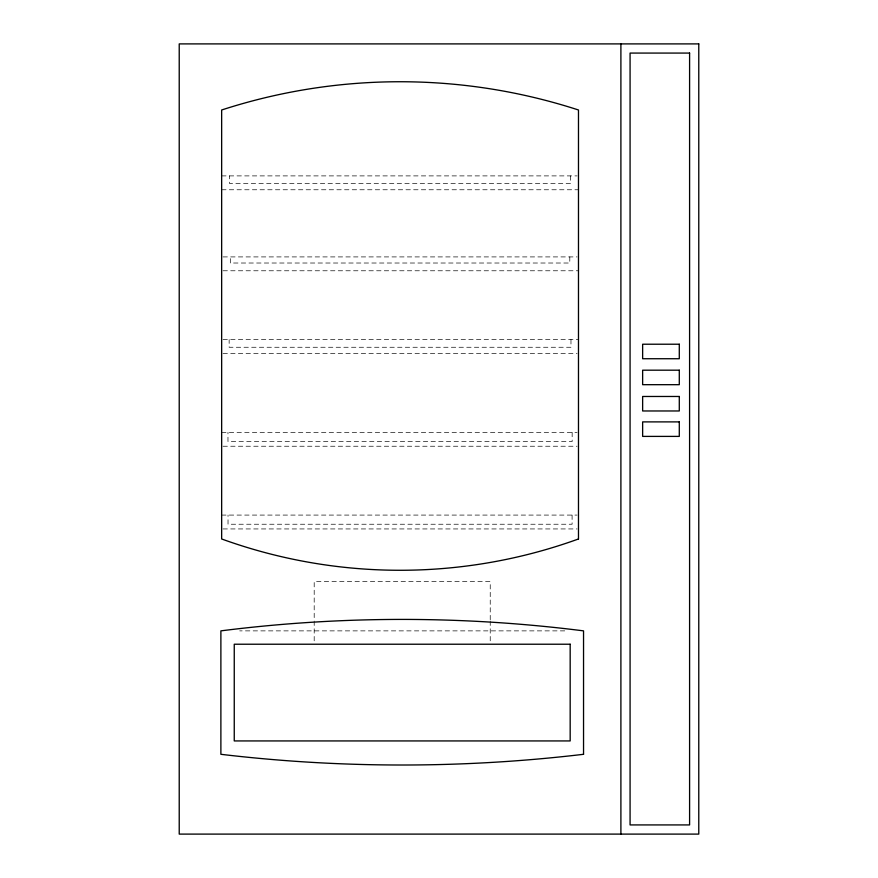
<?xml version="1.0" encoding="UTF-8"?>
<svg xmlns="http://www.w3.org/2000/svg" width="878" height="878" viewBox="0 0 878 878"><rect width="100%" height="100%" fill="white"/><g stroke="black" fill="none" stroke-linecap="round" stroke-linejoin="round"><path stroke-width="0.66" stroke-dasharray="4.39 3.29" d="M221.651 175.896L577.109 175.896M221.651 189.769L578.481 189.769M223.012 256.914L577.109 256.914M223.012 270.775L578.481 270.775M223.012 339.621L578.481 339.621M223.012 353.494L577.109 353.494M221.651 432.36L577.109 432.36M223.012 446.233L577.109 446.233M221.651 515.079L577.109 515.079M223.012 528.94L577.109 528.94M564.73 630.876L239.694 630.876M572.16 432.36L572.16 441.524L227.973 441.524L227.973 432.36M572.094 515.079L572.094 524.232L228.028 524.232L228.028 515.079M570.974 339.621L570.974 347.26L229.147 347.26L229.147 339.621M570.546 175.896L570.546 183.535L229.575 183.535L229.575 175.896M569.8 256.914L569.8 263.016L230.321 263.016L230.321 256.914M490.231 619.725L490.231 581.62L314.192 581.62L314.192 619.725M490.231 621.086L490.231 641.5M314.192 621.086L314.192 641.5"/><path stroke-width="1.32" d="M620.9 43.9L620.9 834.1M698.778 43.9L179.222 43.9L179.222 834.1L698.778 834.1L698.778 43.9M689.592 53.075L630.075 53.075L630.075 824.925L689.592 824.925L689.592 53.075M679.287 344.22L642.641 344.22L642.641 358.729L679.287 358.729L679.287 344.22M679.287 370.187L642.641 370.187L642.641 384.685L679.287 384.685L679.287 370.187M679.287 396.472L642.641 396.472L642.641 410.97L679.287 410.97L679.287 396.472M679.287 421.89L642.641 421.89L642.641 436.399L679.287 436.399L679.287 421.89M570.173 644.222L234.25 644.222L234.25 740.933L570.173 740.933L570.173 644.222M583.541 754.301L583.541 630.865A1441.226 1441.226 0 0 0 220.883 630.865L220.883 754.301A1540.221 1540.221 0 0 0 583.541 754.301M578.481 538.971L578.481 109.991A577.537 577.537 0 0 0 221.651 109.991L221.651 538.971A524.1 524.1 0 0 0 578.481 538.971"/></g></svg>
